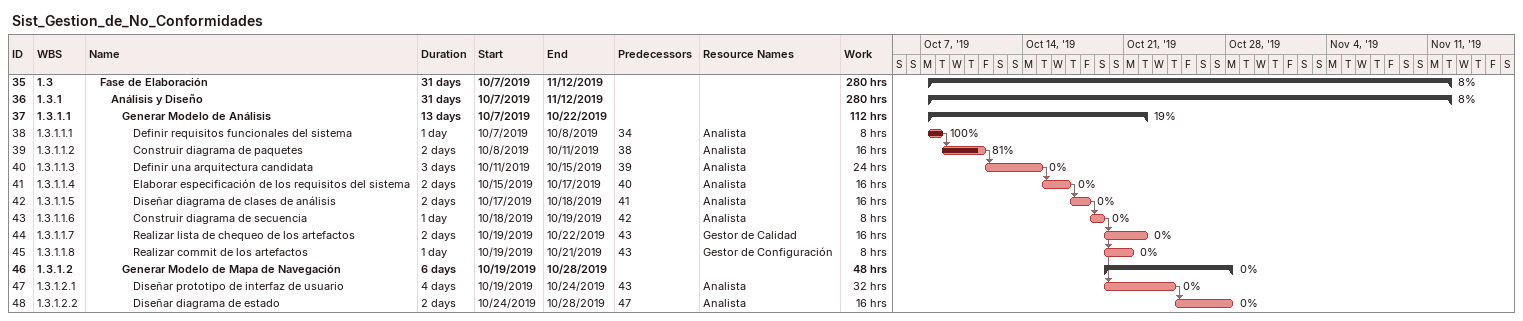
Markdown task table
Sist_Gestion_de_No_Conformidades

| ID | WBS | Task | Duration | Start | Finish | Predecessors | Resources | % complete | Work (h) |
|---|---|---|---|---|---|---|---|---|---|
| 35 | 1.3 | **Fase de Elaboración** | 31d | 2019-10-07 | 2019-11-12 |  |  | 8 | 280 |
| 36 | 1.3.1 | **Análisis y Diseño** | 31d | 2019-10-07 | 2019-11-12 |  |  | 8 | 280 |
| 37 | 1.3.1.1 | **Generar Modelo de Análisis** | 13d | 2019-10-07 | 2019-10-22 |  |  | 19 | 112 |
| 38 | 1.3.1.1.1 | Definir requisitos funcionales del sistema | 1d | 2019-10-07 | 2019-10-08 | 34 | Analista | 100 | 8 |
| 39 | 1.3.1.1.2 | Construir diagrama de paquetes | 2d | 2019-10-08 | 2019-10-11 | 38 | Analista | 81 | 16 |
| 40 | 1.3.1.1.3 | Definir una arquitectura candidata | 3d | 2019-10-11 | 2019-10-15 | 39 | Analista | 0 | 24 |
| 41 | 1.3.1.1.4 | Elaborar especificación de los requisitos del sistema | 2d | 2019-10-15 | 2019-10-17 | 40 | Analista | 0 | 16 |
| 42 | 1.3.1.1.5 | Diseñar diagrama de clases de análisis | 2d | 2019-10-17 | 2019-10-18 | 41 | Analista | 0 | 16 |
| 43 | 1.3.1.1.6 | Construir diagrama de secuencia | 1d | 2019-10-18 | 2019-10-19 | 42 | Analista | 0 | 8 |
| 44 | 1.3.1.1.7 | Realizar lista de chequeo de los artefactos | 2d | 2019-10-19 | 2019-10-22 | 43 | Gestor de Calidad | 0 | 16 |
| 45 | 1.3.1.1.8 | Realizar commit de los artefactos | 1d | 2019-10-19 | 2019-10-21 | 43 | Gestor de Configuración | 0 | 8 |
| 46 | 1.3.1.2 | **Generar Modelo de Mapa de Navegación** | 6d | 2019-10-19 | 2019-10-28 |  |  | 0 | 48 |
| 47 | 1.3.1.2.1 | Diseñar prototipo de interfaz de usuario | 4d | 2019-10-19 | 2019-10-24 | 43 | Analista | 0 | 32 |
| 48 | 1.3.1.2.2 | Diseñar diagrama de estado | 2d | 2019-10-24 | 2019-10-28 | 47 | Analista | 0 | 16 |
